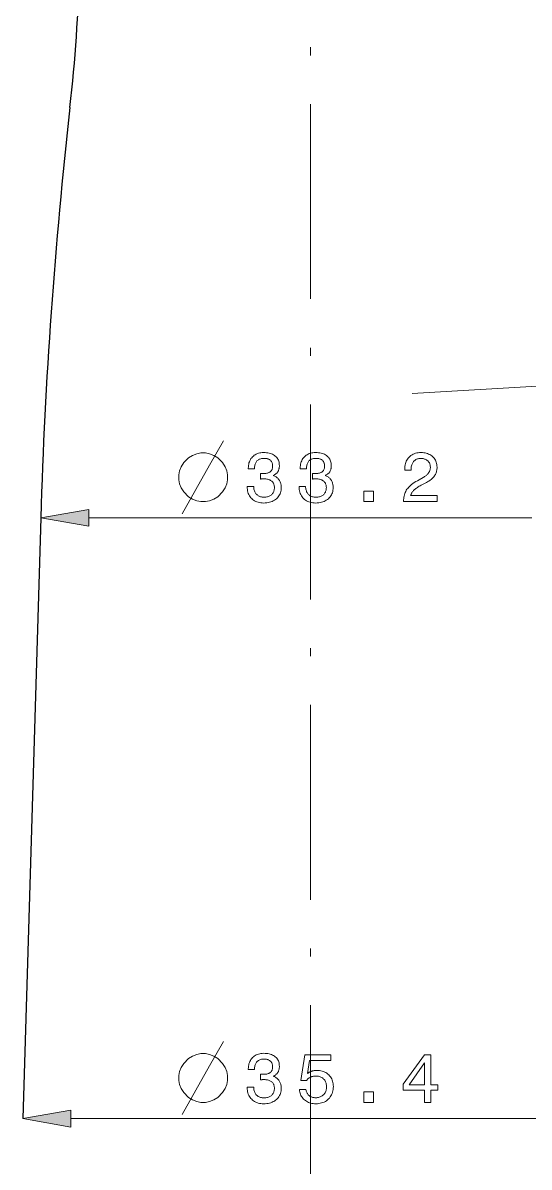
# Model space of a CAD drawing. Extents: x 0 to 297, y 0 to 420.
# Drawn here: x 128.9 to 160.1, y 211.3 to 281.8 of the extents above; entities that cross this region are included whole.
import ezdxf

# ---------------------------------------------------------------- set-up
doc = ezdxf.new("R2010")
doc.units = 0
doc.linetypes.add('DASHDOT', pattern=[18.5, 12, -3, 0.5, -3])

msp = doc.modelspace()

# ---------------------------------------------------------------- linework, layer by layer
at = {"color": 7, "linetype": 'DASHDOT', "lineweight": 13}
msp.add_line((146.616, 135.295), (146.616, 361.335), dxfattribs=at)
at = {"color": 7, "lineweight": 13, "ltscale": 0.25}
msp.add_line((152.877, 258.982), (162.861, 259.548), dxfattribs=at)
at = {"color": 7, "lineweight": 30}
msp.add_line((130.016, 251.315), (128.916, 214.315), dxfattribs=at)
at = {"color": 7, "lineweight": 13}
for p, q in [((132.971, 251.315), (160.262, 251.315)), ((131.871, 214.315), (161.362, 214.315))]:
    msp.add_line(p, q, dxfattribs=at)
for points in [[(138.717, 251.565), (140.417, 254.565), (141.267, 256.065)], [(138.717, 214.565), (140.417, 217.565), (141.267, 219.065)]]:
    msp.add_lwpolyline(points, dxfattribs=at)
for points in [[(140.167, 255.315), (139.867, 255.315), (139.617, 255.265), (139.367, 255.165), (139.117, 255.015), (138.817, 254.715), (138.667, 254.465), (138.567, 254.215), (138.517, 253.965), (138.517, 253.665), (138.567, 253.415), (138.667, 253.165), (138.817, 252.915), (139.117, 252.615), (139.367, 252.465), (139.617, 252.365), (139.867, 252.315), (140.167, 252.315), (140.417, 252.365), (140.667, 252.465), (140.917, 252.615), (141.217, 252.915), (141.367, 253.165), (141.467, 253.415), (141.517, 253.665), (141.517, 253.965), (141.467, 254.215), (141.367, 254.465), (141.217, 254.715), (140.917, 255.015), (140.667, 255.165), (140.417, 255.265)], [(142.728, 253.255), (143.127, 253.255), (143.129, 253.194), (143.135, 253.135), (143.145, 253.078), (143.157, 253.025), (143.173, 252.975), (143.192, 252.927), (143.214, 252.882), (143.24, 252.84), (143.269, 252.801), (143.3, 252.765), (143.335, 252.732), (143.373, 252.703), (143.413, 252.677), (143.456, 252.654), (143.502, 252.635), (143.55, 252.619), (143.601, 252.607), (143.654, 252.598), (143.711, 252.593), (143.77, 252.591), (143.827, 252.593), (143.883, 252.598), (143.935, 252.606), (143.986, 252.617), (144.033, 252.631), (144.079, 252.648), (144.121, 252.669), (144.161, 252.693), (144.199, 252.719), (144.234, 252.749), (144.267, 252.782), (144.295, 252.817), (144.321, 252.855), (144.343, 252.895), (144.362, 252.937), (144.377, 252.982), (144.389, 253.029), (144.397, 253.078), (144.402, 253.13), (144.404, 253.184), (144.402, 253.233), (144.397, 253.28), (144.389, 253.324), (144.377, 253.367), (144.362, 253.407), (144.344, 253.445), (144.322, 253.481), (144.297, 253.514), (144.268, 253.546), (144.236, 253.575), (144.202, 253.601), (144.164, 253.625), (144.124, 253.646), (144.081, 253.665), (144.035, 253.68), (143.986, 253.693), (143.935, 253.702), (143.881, 253.709), (143.825, 253.714), (143.765, 253.715), (143.757, 253.715), (143.748, 253.715), (143.74, 253.715), (143.731, 253.715), (143.722, 253.714), (143.713, 253.714), (143.704, 253.714), (143.695, 253.714), (143.686, 253.713), (143.677, 253.713), (143.667, 253.712), (143.657, 253.712), (143.646, 253.711), (143.635, 253.711), (143.623, 253.71), (143.61, 253.71), (143.597, 253.709), (143.584, 253.708), (143.569, 253.707), (143.554, 253.707), (143.554, 254.046), (143.564, 254.046), (143.573, 254.045), (143.582, 254.045), (143.591, 254.044), (143.6, 254.044), (143.609, 254.044), (143.617, 254.044), (143.626, 254.043), (143.635, 254.043), (143.643, 254.043), (143.651, 254.043), (143.66, 254.042), (143.668, 254.042), (143.676, 254.042), (143.684, 254.042), (143.691, 254.042), (143.699, 254.042), (143.706, 254.042), (143.714, 254.042), (143.721, 254.042), (143.778, 254.043), (143.831, 254.046), (143.882, 254.052), (143.93, 254.06), (143.974, 254.07), (144.016, 254.083), (144.054, 254.098), (144.09, 254.115), (144.123, 254.135), (144.152, 254.157), (144.179, 254.181), (144.203, 254.207), (144.224, 254.237), (144.242, 254.268), (144.257, 254.302), (144.27, 254.338), (144.28, 254.377), (144.287, 254.418), (144.291, 254.462), (144.292, 254.508), (144.291, 254.552), (144.287, 254.595), (144.28, 254.635), (144.271, 254.673), (144.258, 254.709), (144.243, 254.743), (144.226, 254.775), (144.205, 254.805), (144.182, 254.832), (144.156, 254.858), (144.128, 254.881), (144.097, 254.902), (144.064, 254.92), (144.029, 254.936), (143.991, 254.949), (143.95, 254.96), (143.908, 254.969), (143.863, 254.975), (143.815, 254.979), (143.765, 254.98), (143.709, 254.978), (143.656, 254.973), (143.606, 254.965), (143.558, 254.954), (143.513, 254.939), (143.471, 254.921), (143.432, 254.9), (143.395, 254.876), (143.361, 254.848), (143.33, 254.818), (143.302, 254.784), (143.276, 254.747), (143.254, 254.707), (143.235, 254.663), (143.218, 254.617), (143.205, 254.568), (143.195, 254.516), (143.187, 254.461), (143.183, 254.402), (143.181, 254.341), (142.798, 254.341), (142.798, 254.371), (142.8, 254.457), (142.808, 254.54), (142.821, 254.619), (142.839, 254.694), (142.862, 254.766), (142.89, 254.835), (142.923, 254.9), (142.962, 254.961), (143.005, 255.019), (143.054, 255.073), (143.107, 255.122), (143.163, 255.167), (143.223, 255.206), (143.287, 255.24), (143.354, 255.269), (143.425, 255.292), (143.5, 255.311), (143.578, 255.324), (143.659, 255.331), (143.744, 255.334), (143.834, 255.332), (143.92, 255.326), (144.001, 255.315), (144.079, 255.3), (144.152, 255.281), (144.221, 255.257), (144.286, 255.23), (144.347, 255.198), (144.404, 255.162), (144.457, 255.121), (144.505, 255.077), (144.548, 255.029), (144.586, 254.978), (144.619, 254.924), (144.647, 254.866), (144.669, 254.805), (144.687, 254.74), (144.7, 254.673), (144.707, 254.601), (144.71, 254.527), (144.709, 254.484), (144.706, 254.442), (144.701, 254.402), (144.694, 254.363), (144.686, 254.325), (144.675, 254.289), (144.663, 254.254), (144.648, 254.22), (144.632, 254.187), (144.614, 254.156), (144.594, 254.126), (144.572, 254.097), (144.548, 254.07), (144.522, 254.044), (144.495, 254.02), (144.466, 253.997), (144.435, 253.976), (144.402, 253.957), (144.367, 253.938), (144.33, 253.922), (144.378, 253.903), (144.423, 253.882), (144.465, 253.86), (144.506, 253.835), (144.543, 253.808), (144.579, 253.78), (144.612, 253.749), (144.643, 253.717), (144.672, 253.682), (144.698, 253.645), (144.722, 253.607), (144.743, 253.567), (144.762, 253.525), (144.778, 253.481), (144.792, 253.436), (144.804, 253.389), (144.812, 253.34), (144.819, 253.29), (144.822, 253.238), (144.824, 253.184), (144.821, 253.099), (144.812, 253.018), (144.797, 252.94), (144.776, 252.865), (144.75, 252.794), (144.717, 252.727), (144.679, 252.662), (144.635, 252.602), (144.585, 252.544), (144.528, 252.49), (144.467, 252.44), (144.403, 252.396), (144.334, 252.357), (144.261, 252.323), (144.185, 252.294), (144.104, 252.271), (144.02, 252.252), (143.932, 252.239), (143.84, 252.231), (143.744, 252.229), (143.653, 252.231), (143.566, 252.24), (143.483, 252.253), (143.403, 252.272), (143.327, 252.297), (143.255, 252.327), (143.187, 252.362), (143.122, 252.403), (143.061, 252.449), (143.004, 252.501), (142.952, 252.557), (142.905, 252.617), (142.863, 252.68), (142.827, 252.747), (142.797, 252.818), (142.772, 252.892), (142.753, 252.97), (142.739, 253.052), (142.731, 253.137), (142.728, 253.226)], [(145.926, 253.255), (146.325, 253.255), (146.328, 253.194), (146.334, 253.135), (146.343, 253.078), (146.356, 253.025), (146.371, 252.975), (146.39, 252.927), (146.413, 252.882), (146.438, 252.84), (146.467, 252.801), (146.499, 252.765), (146.533, 252.732), (146.571, 252.703), (146.611, 252.677), (146.654, 252.654), (146.7, 252.635), (146.748, 252.619), (146.799, 252.607), (146.852, 252.598), (146.909, 252.593), (146.968, 252.591), (147.025, 252.593), (147.081, 252.598), (147.133, 252.606), (147.184, 252.617), (147.231, 252.631), (147.277, 252.648), (147.319, 252.669), (147.36, 252.693), (147.397, 252.719), (147.433, 252.749), (147.465, 252.782), (147.494, 252.817), (147.519, 252.855), (147.541, 252.895), (147.56, 252.937), (147.575, 252.982), (147.587, 253.029), (147.595, 253.078), (147.601, 253.13), (147.602, 253.184), (147.601, 253.233), (147.596, 253.28), (147.587, 253.324), (147.575, 253.367), (147.56, 253.407), (147.542, 253.445), (147.52, 253.481), (147.495, 253.514), (147.467, 253.546), (147.435, 253.575), (147.4, 253.601), (147.362, 253.625), (147.322, 253.646), (147.279, 253.665), (147.233, 253.68), (147.185, 253.693), (147.133, 253.702), (147.079, 253.709), (147.023, 253.714), (146.963, 253.715), (146.955, 253.715), (146.946, 253.715), (146.938, 253.715), (146.929, 253.715), (146.92, 253.714), (146.911, 253.714), (146.902, 253.714), (146.893, 253.714), (146.884, 253.713), (146.875, 253.713), (146.865, 253.712), (146.855, 253.712), (146.844, 253.711), (146.833, 253.711), (146.821, 253.71), (146.809, 253.71), (146.796, 253.709), (146.782, 253.708), (146.768, 253.707), (146.753, 253.707), (146.753, 254.046), (146.762, 254.046), (146.771, 254.045), (146.78, 254.045), (146.789, 254.044), (146.798, 254.044), (146.807, 254.044), (146.816, 254.044), (146.824, 254.043), (146.833, 254.043), (146.841, 254.043), (146.85, 254.043), (146.858, 254.042), (146.866, 254.042), (146.874, 254.042), (146.882, 254.042), (146.89, 254.042), (146.897, 254.042), (146.905, 254.042), (146.912, 254.042), (146.919, 254.042), (146.976, 254.043), (147.03, 254.046), (147.08, 254.052), (147.128, 254.06), (147.172, 254.07), (147.214, 254.083), (147.253, 254.098), (147.288, 254.115), (147.321, 254.135), (147.35, 254.157), (147.377, 254.181), (147.401, 254.207), (147.422, 254.237), (147.44, 254.268), (147.455, 254.302), (147.468, 254.338), (147.478, 254.377), (147.485, 254.418), (147.489, 254.462), (147.491, 254.508), (147.489, 254.552), (147.485, 254.595), (147.478, 254.635), (147.469, 254.673), (147.457, 254.709), (147.442, 254.743), (147.424, 254.775), (147.404, 254.805), (147.38, 254.832), (147.355, 254.858), (147.326, 254.881), (147.295, 254.902), (147.262, 254.92), (147.227, 254.936), (147.189, 254.949), (147.148, 254.96), (147.106, 254.969), (147.061, 254.975), (147.013, 254.979), (146.963, 254.98), (146.908, 254.978), (146.854, 254.973), (146.804, 254.965), (146.756, 254.954), (146.711, 254.939), (146.669, 254.921), (146.63, 254.9), (146.593, 254.876), (146.559, 254.848), (146.528, 254.818), (146.5, 254.784), (146.475, 254.747), (146.452, 254.707), (146.433, 254.663), (146.417, 254.617), (146.403, 254.568), (146.393, 254.516), (146.385, 254.461), (146.381, 254.402), (146.379, 254.341), (145.996, 254.341), (145.996, 254.371), (145.998, 254.457), (146.006, 254.54), (146.019, 254.619), (146.037, 254.694), (146.06, 254.766), (146.088, 254.835), (146.121, 254.9), (146.16, 254.961), (146.203, 255.019), (146.252, 255.073), (146.305, 255.122), (146.362, 255.167), (146.422, 255.206), (146.485, 255.24), (146.553, 255.269), (146.623, 255.292), (146.698, 255.311), (146.776, 255.324), (146.857, 255.331), (146.942, 255.334), (147.032, 255.332), (147.118, 255.326), (147.2, 255.315), (147.277, 255.3), (147.35, 255.281), (147.42, 255.257), (147.485, 255.23), (147.546, 255.198), (147.602, 255.162), (147.655, 255.121), (147.703, 255.077), (147.746, 255.029), (147.784, 254.978), (147.817, 254.924), (147.845, 254.866), (147.867, 254.805), (147.885, 254.74), (147.898, 254.673), (147.905, 254.601), (147.908, 254.527), (147.907, 254.484), (147.904, 254.442), (147.899, 254.402), (147.893, 254.363), (147.884, 254.325), (147.873, 254.289), (147.861, 254.254), (147.847, 254.22), (147.83, 254.187), (147.812, 254.156), (147.792, 254.126), (147.77, 254.097), (147.746, 254.07), (147.721, 254.044), (147.693, 254.02), (147.664, 253.997), (147.633, 253.976), (147.6, 253.957), (147.565, 253.938), (147.528, 253.922), (147.576, 253.903), (147.621, 253.882), (147.663, 253.86), (147.704, 253.835), (147.742, 253.808), (147.777, 253.78), (147.811, 253.749), (147.842, 253.717), (147.87, 253.682), (147.896, 253.645), (147.92, 253.607), (147.942, 253.567), (147.96, 253.525), (147.977, 253.481), (147.99, 253.436), (148.002, 253.389), (148.011, 253.34), (148.017, 253.29), (148.021, 253.238), (148.022, 253.184), (148.019, 253.099), (148.01, 253.018), (147.995, 252.94), (147.975, 252.865), (147.948, 252.794), (147.916, 252.727), (147.877, 252.662), (147.833, 252.602), (147.783, 252.544), (147.727, 252.49), (147.666, 252.44), (147.601, 252.396), (147.532, 252.357), (147.459, 252.323), (147.383, 252.294), (147.303, 252.271), (147.218, 252.252), (147.13, 252.239), (147.038, 252.231), (146.942, 252.229), (146.852, 252.231), (146.764, 252.24), (146.681, 252.253), (146.601, 252.272), (146.525, 252.297), (146.453, 252.327), (146.385, 252.362), (146.32, 252.403), (146.26, 252.449), (146.202, 252.501), (146.15, 252.557), (146.103, 252.617), (146.062, 252.68), (146.026, 252.747), (145.995, 252.818), (145.97, 252.892), (145.951, 252.97), (145.937, 253.052), (145.929, 253.137), (145.926, 253.226)], [(152.358, 252.315), (152.358, 252.328), (152.36, 252.415), (152.367, 252.5), (152.377, 252.581), (152.391, 252.66), (152.41, 252.736), (152.433, 252.809), (152.46, 252.879), (152.491, 252.946), (152.526, 253.01), (152.565, 253.071), (152.61, 253.131), (152.661, 253.19), (152.719, 253.249), (152.784, 253.309), (152.855, 253.368), (152.933, 253.427), (153.017, 253.486), (153.109, 253.545), (153.207, 253.604), (153.311, 253.662), (153.566, 253.801), (153.611, 253.827), (153.653, 253.852), (153.693, 253.879), (153.73, 253.906), (153.765, 253.933), (153.797, 253.962), (153.827, 253.991), (153.854, 254.02), (153.879, 254.05), (153.902, 254.081), (153.922, 254.112), (153.94, 254.145), (153.955, 254.179), (153.969, 254.213), (153.981, 254.249), (153.99, 254.286), (153.998, 254.324), (154.003, 254.363), (154.006, 254.403), (154.007, 254.444), (154.005, 254.491), (154.001, 254.536), (153.992, 254.579), (153.981, 254.62), (153.966, 254.66), (153.948, 254.697), (153.927, 254.733), (153.902, 254.767), (153.875, 254.799), (153.844, 254.829), (153.81, 254.857), (153.774, 254.882), (153.736, 254.904), (153.695, 254.923), (153.653, 254.939), (153.608, 254.952), (153.561, 254.963), (153.511, 254.97), (153.46, 254.974), (153.406, 254.976), (153.353, 254.974), (153.302, 254.968), (153.253, 254.959), (153.207, 254.946), (153.163, 254.929), (153.121, 254.909), (153.082, 254.885), (153.045, 254.857), (153.01, 254.825), (152.977, 254.79), (152.947, 254.752), (152.921, 254.71), (152.897, 254.666), (152.877, 254.62), (152.859, 254.57), (152.845, 254.517), (152.834, 254.462), (152.826, 254.404), (152.822, 254.344), (152.82, 254.28), (152.82, 254.244), (152.428, 254.244), (152.428, 254.305), (152.431, 254.398), (152.439, 254.487), (152.452, 254.572), (152.471, 254.653), (152.495, 254.73), (152.525, 254.804), (152.56, 254.873), (152.601, 254.938), (152.647, 254.999), (152.698, 255.057), (152.754, 255.11), (152.813, 255.157), (152.877, 255.198), (152.944, 255.234), (153.016, 255.265), (153.091, 255.29), (153.17, 255.309), (153.252, 255.323), (153.339, 255.331), (153.429, 255.334), (153.516, 255.332), (153.6, 255.324), (153.68, 255.312), (153.756, 255.295), (153.83, 255.272), (153.9, 255.245), (153.966, 255.213), (154.029, 255.176), (154.089, 255.134), (154.145, 255.087), (154.197, 255.037), (154.243, 254.983), (154.284, 254.926), (154.32, 254.865), (154.35, 254.802), (154.374, 254.736), (154.394, 254.667), (154.407, 254.594), (154.415, 254.519), (154.418, 254.44), (154.417, 254.379), (154.412, 254.319), (154.404, 254.261), (154.393, 254.205), (154.378, 254.15), (154.36, 254.096), (154.34, 254.044), (154.316, 253.994), (154.288, 253.945), (154.258, 253.897), (154.224, 253.851), (154.187, 253.807), (154.147, 253.763), (154.103, 253.721), (154.056, 253.68), (154.005, 253.64), (153.951, 253.602), (153.894, 253.564), (153.833, 253.528), (153.769, 253.494), (153.516, 253.365), (153.446, 253.328), (153.38, 253.291), (153.318, 253.256), (153.26, 253.221), (153.206, 253.186), (153.156, 253.153), (153.111, 253.12), (153.069, 253.088), (153.032, 253.056), (152.998, 253.026), (152.968, 252.995), (152.94, 252.963), (152.914, 252.931), (152.89, 252.898), (152.868, 252.865), (152.848, 252.831), (152.831, 252.796), (152.815, 252.76), (152.802, 252.723), (152.791, 252.686), (154.418, 252.686), (154.418, 252.315)], [(149.915, 252.315), (149.915, 252.958), (150.512, 252.958), (150.512, 252.315)], [(132.971, 251.836), (130.016, 251.315), (132.971, 250.794)], [(140.167, 218.315), (139.867, 218.315), (139.617, 218.265), (139.367, 218.165), (139.117, 218.015), (138.817, 217.715), (138.667, 217.465), (138.567, 217.215), (138.517, 216.965), (138.517, 216.665), (138.567, 216.415), (138.667, 216.165), (138.817, 215.915), (139.117, 215.615), (139.367, 215.465), (139.617, 215.365), (139.867, 215.315), (140.167, 215.315), (140.417, 215.365), (140.667, 215.465), (140.917, 215.615), (141.217, 215.915), (141.367, 216.165), (141.467, 216.415), (141.517, 216.665), (141.517, 216.965), (141.467, 217.215), (141.367, 217.465), (141.217, 217.715), (140.917, 218.015), (140.667, 218.165), (140.417, 218.265)], [(142.728, 216.255), (143.127, 216.255), (143.129, 216.194), (143.135, 216.135), (143.145, 216.078), (143.157, 216.025), (143.173, 215.975), (143.192, 215.927), (143.214, 215.882), (143.24, 215.84), (143.269, 215.801), (143.3, 215.765), (143.335, 215.732), (143.373, 215.703), (143.413, 215.677), (143.456, 215.654), (143.502, 215.635), (143.55, 215.619), (143.601, 215.607), (143.654, 215.598), (143.711, 215.593), (143.77, 215.591), (143.827, 215.593), (143.883, 215.598), (143.935, 215.606), (143.986, 215.617), (144.033, 215.631), (144.079, 215.648), (144.121, 215.669), (144.161, 215.692), (144.199, 215.719), (144.234, 215.749), (144.267, 215.782), (144.295, 215.817), (144.321, 215.855), (144.343, 215.895), (144.362, 215.937), (144.377, 215.982), (144.389, 216.029), (144.397, 216.078), (144.402, 216.13), (144.404, 216.184), (144.402, 216.233), (144.397, 216.28), (144.389, 216.324), (144.377, 216.367), (144.362, 216.407), (144.344, 216.445), (144.322, 216.481), (144.297, 216.514), (144.268, 216.546), (144.236, 216.575), (144.202, 216.601), (144.164, 216.625), (144.124, 216.646), (144.081, 216.665), (144.035, 216.68), (143.986, 216.693), (143.935, 216.702), (143.881, 216.709), (143.825, 216.714), (143.765, 216.715), (143.757, 216.715), (143.748, 216.715), (143.74, 216.715), (143.731, 216.715), (143.722, 216.714), (143.713, 216.714), (143.704, 216.714), (143.695, 216.714), (143.686, 216.713), (143.677, 216.713), (143.667, 216.712), (143.657, 216.712), (143.646, 216.711), (143.635, 216.711), (143.623, 216.71), (143.61, 216.71), (143.597, 216.709), (143.584, 216.708), (143.569, 216.707), (143.554, 216.707), (143.554, 217.046), (143.564, 217.046), (143.573, 217.045), (143.582, 217.045), (143.591, 217.044), (143.6, 217.044), (143.609, 217.044), (143.617, 217.044), (143.626, 217.043), (143.635, 217.043), (143.643, 217.043), (143.651, 217.043), (143.66, 217.042), (143.668, 217.042), (143.676, 217.042), (143.684, 217.042), (143.691, 217.042), (143.699, 217.042), (143.706, 217.042), (143.714, 217.042), (143.721, 217.042), (143.778, 217.043), (143.831, 217.046), (143.882, 217.052), (143.93, 217.06), (143.974, 217.07), (144.016, 217.083), (144.054, 217.098), (144.09, 217.115), (144.123, 217.135), (144.152, 217.157), (144.179, 217.181), (144.203, 217.207), (144.224, 217.237), (144.242, 217.268), (144.257, 217.302), (144.27, 217.338), (144.28, 217.377), (144.287, 217.418), (144.291, 217.462), (144.292, 217.508), (144.291, 217.552), (144.287, 217.595), (144.28, 217.635), (144.271, 217.673), (144.258, 217.709), (144.243, 217.743), (144.226, 217.775), (144.205, 217.805), (144.182, 217.832), (144.156, 217.858), (144.128, 217.881), (144.097, 217.902), (144.064, 217.92), (144.029, 217.936), (143.991, 217.949), (143.95, 217.96), (143.908, 217.969), (143.863, 217.975), (143.815, 217.979), (143.765, 217.98), (143.709, 217.978), (143.656, 217.973), (143.606, 217.965), (143.558, 217.954), (143.513, 217.939), (143.471, 217.921), (143.432, 217.9), (143.395, 217.876), (143.361, 217.848), (143.33, 217.818), (143.302, 217.784), (143.276, 217.747), (143.254, 217.707), (143.235, 217.663), (143.218, 217.617), (143.205, 217.568), (143.195, 217.516), (143.187, 217.461), (143.183, 217.402), (143.181, 217.341), (142.798, 217.341), (142.798, 217.371), (142.8, 217.457), (142.808, 217.54), (142.821, 217.619), (142.839, 217.694), (142.862, 217.766), (142.89, 217.835), (142.923, 217.9), (142.962, 217.961), (143.005, 218.019), (143.054, 218.073), (143.107, 218.122), (143.163, 218.167), (143.223, 218.206), (143.287, 218.24), (143.354, 218.269), (143.425, 218.292), (143.5, 218.311), (143.578, 218.324), (143.659, 218.331), (143.744, 218.334), (143.834, 218.332), (143.92, 218.326), (144.001, 218.315), (144.079, 218.3), (144.152, 218.281), (144.221, 218.257), (144.286, 218.23), (144.347, 218.198), (144.404, 218.162), (144.457, 218.121), (144.505, 218.077), (144.548, 218.029), (144.586, 217.978), (144.619, 217.924), (144.647, 217.866), (144.669, 217.805), (144.687, 217.74), (144.7, 217.673), (144.707, 217.601), (144.71, 217.527), (144.709, 217.484), (144.706, 217.442), (144.701, 217.402), (144.694, 217.363), (144.686, 217.325), (144.675, 217.289), (144.663, 217.254), (144.648, 217.22), (144.632, 217.187), (144.614, 217.156), (144.594, 217.126), (144.572, 217.097), (144.548, 217.07), (144.522, 217.044), (144.495, 217.02), (144.466, 216.997), (144.435, 216.976), (144.402, 216.957), (144.367, 216.938), (144.33, 216.922), (144.378, 216.903), (144.423, 216.882), (144.465, 216.86), (144.506, 216.835), (144.543, 216.808), (144.579, 216.78), (144.612, 216.749), (144.643, 216.717), (144.672, 216.682), (144.698, 216.645), (144.722, 216.607), (144.743, 216.567), (144.762, 216.525), (144.778, 216.481), (144.792, 216.436), (144.804, 216.389), (144.812, 216.34), (144.819, 216.29), (144.822, 216.238), (144.824, 216.184), (144.821, 216.099), (144.812, 216.018), (144.797, 215.94), (144.776, 215.865), (144.75, 215.794), (144.717, 215.727), (144.679, 215.662), (144.635, 215.602), (144.585, 215.544), (144.528, 215.49), (144.467, 215.44), (144.403, 215.396), (144.334, 215.357), (144.261, 215.323), (144.185, 215.294), (144.104, 215.271), (144.02, 215.252), (143.932, 215.239), (143.84, 215.231), (143.744, 215.229), (143.653, 215.231), (143.566, 215.24), (143.483, 215.253), (143.403, 215.272), (143.327, 215.297), (143.255, 215.327), (143.187, 215.362), (143.122, 215.403), (143.061, 215.449), (143.004, 215.501), (142.952, 215.557), (142.905, 215.617), (142.863, 215.68), (142.827, 215.747), (142.797, 215.818), (142.772, 215.892), (142.753, 215.97), (142.739, 216.052), (142.731, 216.137), (142.728, 216.226)], [(145.945, 216.097), (146.346, 216.097), (146.354, 216.051), (146.365, 216.008), (146.378, 215.966), (146.394, 215.926), (146.412, 215.889), (146.433, 215.853), (146.456, 215.82), (146.482, 215.788), (146.51, 215.759), (146.541, 215.731), (146.573, 215.706), (146.608, 215.684), (146.644, 215.664), (146.682, 215.647), (146.722, 215.633), (146.763, 215.621), (146.806, 215.612), (146.851, 215.605), (146.898, 215.601), (146.947, 215.6), (147.006, 215.602), (147.062, 215.607), (147.117, 215.616), (147.169, 215.629), (147.219, 215.646), (147.266, 215.666), (147.311, 215.69), (147.353, 215.717), (147.394, 215.748), (147.431, 215.783), (147.466, 215.821), (147.498, 215.861), (147.525, 215.904), (147.549, 215.948), (147.569, 215.996), (147.586, 216.045), (147.598, 216.097), (147.608, 216.151), (147.613, 216.207), (147.615, 216.266), (147.613, 216.326), (147.608, 216.383), (147.599, 216.438), (147.586, 216.491), (147.57, 216.541), (147.55, 216.588), (147.526, 216.633), (147.499, 216.675), (147.468, 216.715), (147.434, 216.753), (147.396, 216.787), (147.356, 216.818), (147.314, 216.845), (147.269, 216.869), (147.221, 216.889), (147.171, 216.905), (147.119, 216.918), (147.064, 216.927), (147.007, 216.932), (146.947, 216.934), (146.912, 216.934), (146.878, 216.931), (146.844, 216.928), (146.812, 216.923), (146.779, 216.917), (146.748, 216.909), (146.717, 216.9), (146.686, 216.89), (146.656, 216.878), (146.627, 216.865), (146.599, 216.85), (146.571, 216.834), (146.544, 216.817), (146.518, 216.798), (146.492, 216.778), (146.467, 216.757), (146.443, 216.734), (146.42, 216.71), (146.397, 216.685), (146.375, 216.658), (146.032, 216.658), (146.268, 218.248), (147.87, 218.248), (147.87, 217.893), (146.557, 217.893), (146.436, 217.086), (146.458, 217.105), (146.481, 217.122), (146.504, 217.139), (146.529, 217.155), (146.554, 217.17), (146.579, 217.184), (146.606, 217.197), (146.633, 217.209), (146.662, 217.22), (146.69, 217.23), (146.72, 217.24), (146.75, 217.248), (146.781, 217.256), (146.812, 217.262), (146.844, 217.268), (146.876, 217.272), (146.908, 217.276), (146.942, 217.278), (146.976, 217.279), (147.01, 217.28), (147.1, 217.277), (147.187, 217.269), (147.271, 217.255), (147.35, 217.236), (147.426, 217.211), (147.499, 217.181), (147.568, 217.146), (147.633, 217.105), (147.695, 217.058), (147.753, 217.006), (147.806, 216.949), (147.854, 216.889), (147.897, 216.826), (147.933, 216.759), (147.964, 216.689), (147.989, 216.616), (148.009, 216.539), (148.023, 216.458), (148.032, 216.374), (148.034, 216.287), (148.031, 216.194), (148.023, 216.105), (148.008, 216.02), (147.987, 215.938), (147.96, 215.86), (147.927, 215.785), (147.888, 215.714), (147.844, 215.646), (147.793, 215.582), (147.736, 215.522), (147.675, 215.466), (147.61, 215.416), (147.541, 215.372), (147.469, 215.334), (147.393, 215.302), (147.313, 215.276), (147.23, 215.255), (147.143, 215.24), (147.053, 215.232), (146.959, 215.229), (146.876, 215.231), (146.796, 215.238), (146.718, 215.25), (146.643, 215.267), (146.572, 215.289), (146.503, 215.315), (146.437, 215.346), (146.374, 215.382), (146.313, 215.423), (146.256, 215.468), (146.203, 215.517), (146.154, 215.57), (146.111, 215.625), (146.072, 215.684), (146.039, 215.745), (146.01, 215.809), (145.986, 215.877), (145.968, 215.947), (145.954, 216.021)], [(153.649, 215.315), (153.649, 216.057), (152.331, 216.057), (152.331, 216.437), (153.644, 218.248), (154.037, 218.248), (154.037, 216.403), (154.465, 216.403), (154.465, 216.057), (154.037, 216.057), (154.037, 215.315)], [(152.694, 216.403), (153.649, 216.403), (153.649, 217.746)], [(149.915, 215.315), (149.915, 215.958), (150.512, 215.958), (150.512, 215.315)], [(131.871, 214.836), (128.916, 214.315), (131.871, 213.794)]]:
    msp.add_lwpolyline(points, close=True, dxfattribs=at)
at = {"color": 7, "lineweight": 30}
for centre, radius, start, end in [((32.447, 287.814), 100, 353.55802, 358.5679), ((436.372, 242.207), 306.491, 173.55802, 178.29712)]:
    msp.add_arc(centre, radius, start, end, dxfattribs=at)
at = {"color": 7, "lineweight": 13}
for points in [[(132.971, 251.836), (130.016, 251.315), (132.971, 251.836), (132.971, 250.794)], [(131.871, 214.836), (128.916, 214.315), (131.871, 214.836), (131.871, 213.794)]]:
    msp.add_solid(points, dxfattribs=at)

doc.saveas('drawing.dxf')
